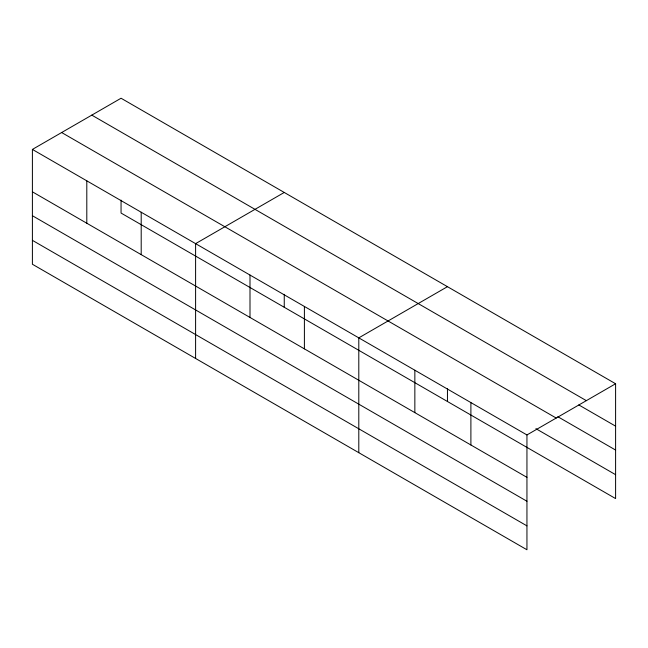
<?xml version="1.0" encoding="UTF-8"?>
<svg xmlns="http://www.w3.org/2000/svg" width="648" height="648" viewBox="0 0 648 648"><rect width="100%" height="100%" fill="white"/><g stroke="black" fill="none" stroke-linecap="round" stroke-linejoin="round"><path stroke-width="0.97" d="M526.946 501.244L526.946 434.946L32.4 149.421L32.4 264.246L526.946 549.763L526.946 501.244L32.4 215.719M121.055 200.111L121.055 213.054L615.6 498.579L615.6 383.754L121.055 98.237L32.4 149.421M284.253 192.456L195.599 243.64L195.599 358.466M447.452 286.675L358.798 337.867L358.798 452.685M526.946 434.946L615.6 383.754M91.797 115.125L586.343 400.65M578.818 404.927L615.6 426.157M557.798 416.688L615.6 450.06M61.657 132.532L556.203 418.049M535.904 428.668L615.6 474.684M32.4 191.824L526.946 477.349M32.4 240.343L526.946 525.868M470.894 402.586L470.894 444.99M447.452 388.557L447.452 401.501M414.85 370.227L414.85 412.63M304.398 306.455L304.398 348.859M284.253 294.338L284.253 307.282M249.998 275.052L249.998 317.455M141.199 212.236L141.199 254.64M86.8 180.824L86.8 223.228"/></g></svg>
